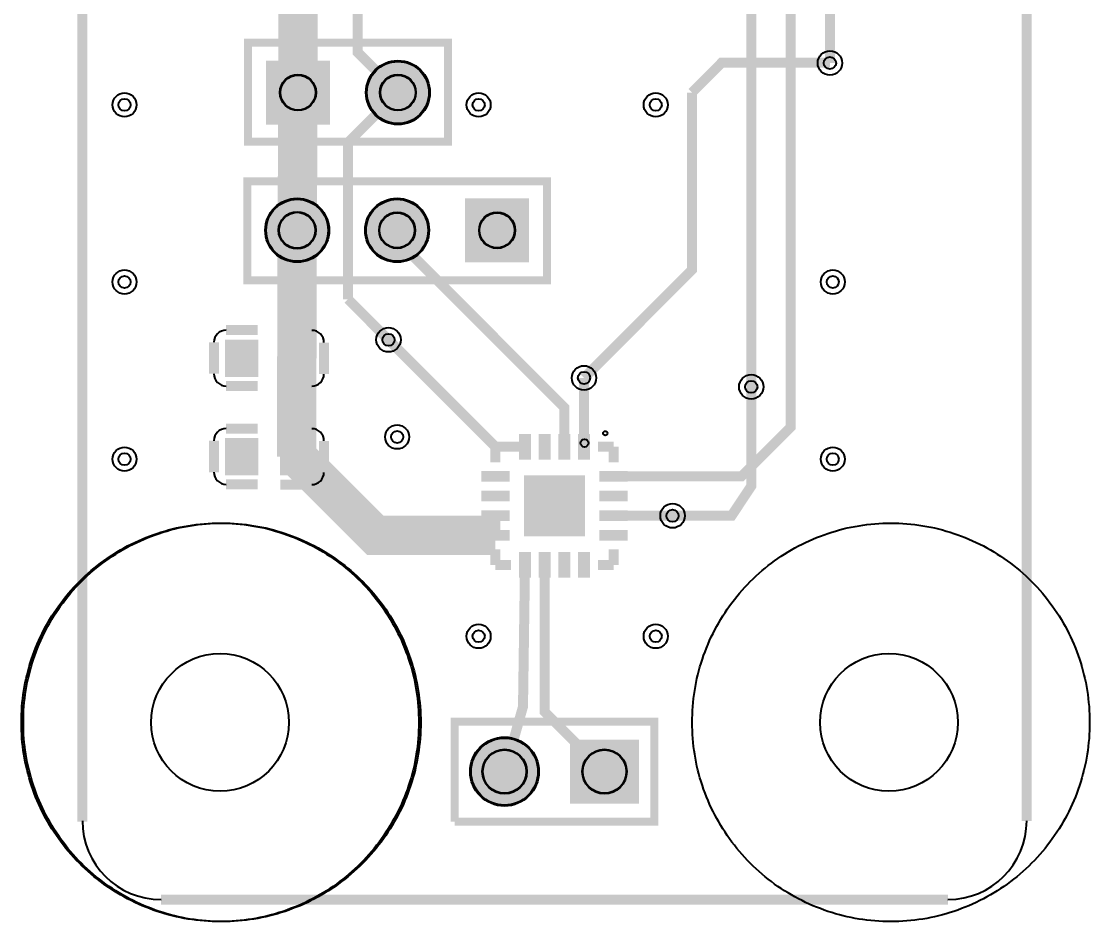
# Model space of a CAD drawing. Header units: millimetres. Extents: x -2 to 26, y -1 to 107.
# Drawn here: x -1.55 to 25.6, y -0.56 to 22.31 of the extents above; entities that cross this region are included whole.
import ezdxf

# ---------------------------------------------------------------- set-up
doc = ezdxf.new("R2010")
doc.units = ezdxf.units.MM
for name, color, linetype, true_color in [('BoardOutLine', 7, 'Continuous', 0xff00ff), ('BottomLayer', 7, 'Continuous', 0x0000ff), ('BottomSolderMaskLayer', 7, 'Continuous', 0xaa00ff), ('Document', 7, 'Continuous', 0xffffff), ('Hole', 7, 'Continuous', 0x222222), ('Multi-Layer', 7, 'Continuous', 0xc0c0c0), ('TopLayer', 7, 'Continuous', 0xff0000), ('TopPasteMaskLayer', 7, 'Continuous', 0x808080), ('TopSilkLayer', 7, 'Continuous', 0xffcc00), ('TopSolderMaskLayer', 7, 'Continuous', 0x800080)]:
    doc.layers.add(name, color=color, linetype=linetype, true_color=true_color)

msp = doc.modelspace()

# ---------------------------------------------------------------- hatches: boundary and pattern name
at = {"layer": 'BottomSolderMaskLayer'}
for points in [[(6.293, 21.313), (6.293, 19.687), (4.667, 19.687), (4.667, 21.313)], [(7.207, 20.5, 1), (8.833, 20.5, 1)], [(4.647, 17, 1), (6.273, 17, 1)], [(7.187, 17, 1), (8.813, 17, 1)], [(11.353, 16.187), (9.727, 16.187), (9.727, 17.813), (11.353, 17.813)], [(9.855, 3.25, 1), (11.605, 3.25, 1)], [(14.145, 2.437), (12.395, 2.437), (12.395, 4.063), (14.145, 4.063)]]:
    msp.add_hatch(color=256, dxfattribs=at).paths.add_polyline_path(points)
at = {"layer": 'Multi-Layer'}
for points in [[(6.267, 21.287), (6.267, 19.713), (4.693, 19.713), (4.693, 21.287)], [(7.233, 20.5, 1), (8.807, 20.5, 1)], [(4.673, 17, 1), (6.247, 17, 1)], [(7.213, 17, 1), (8.787, 17, 1)], [(11.327, 16.213), (9.753, 16.213), (9.753, 17.787), (11.327, 17.787)], [(9.88, 3.25, 1), (11.58, 3.25, 1)], [(14.12, 2.463), (12.42, 2.463), (12.42, 4.037), (14.12, 4.037)]]:
    msp.add_hatch(color=256, dxfattribs=at).paths.add_polyline_path(points)
at = {"layer": 'TopLayer'}
for points in [[(3.65, 14.199), (4.45, 14.199), (4.45, 13.299), (3.65, 13.299)], [(5.05, 14.199), (5.85, 14.199), (5.85, 13.299), (5.05, 13.299)], [(3.65, 11.7), (4.45, 11.7), (4.45, 10.8), (3.65, 10.8)], [(5.05, 11.7), (5.85, 11.7), (5.85, 10.8), (5.05, 10.8)], [(11.123, 11.8), (11.373, 11.8), (11.373, 11.2), (11.123, 11.2)], [(11.623, 11.8), (11.873, 11.8), (11.873, 11.2), (11.623, 11.2)], [(12.123, 11.8), (12.373, 11.8), (12.373, 11.2), (12.123, 11.2)], [(12.623, 11.8), (12.873, 11.8), (12.873, 11.2), (12.623, 11.2)], [(10.2, 10.623), (10.2, 10.873), (10.8, 10.873), (10.8, 10.623)], [(13.8, 10.873), (13.8, 10.623), (13.2, 10.623), (13.2, 10.873)], [(12.75, 10.75), (12.75, 9.25), (11.25, 9.25), (11.25, 10.75)], [(10.2, 10.123), (10.2, 10.373), (10.8, 10.373), (10.8, 10.123)], [(13.8, 10.373), (13.8, 10.123), (13.2, 10.123), (13.2, 10.373)], [(10.2, 9.623), (10.2, 9.873), (10.8, 9.873), (10.8, 9.623)], [(13.8, 9.873), (13.8, 9.623), (13.2, 9.623), (13.2, 9.873)], [(10.2, 9.123), (10.2, 9.373), (10.8, 9.373), (10.8, 9.123)], [(13.8, 9.373), (13.8, 9.123), (13.2, 9.123), (13.2, 9.373)], [(11.375, 8.2), (11.125, 8.2), (11.125, 8.8), (11.375, 8.8)], [(11.875, 8.2), (11.625, 8.2), (11.625, 8.8), (11.875, 8.8)], [(12.375, 8.2), (12.125, 8.2), (12.125, 8.8), (12.375, 8.8)], [(12.873, 8.2), (12.623, 8.2), (12.623, 8.8), (12.873, 8.8)]]:
    msp.add_hatch(color=256, dxfattribs=at).paths.add_polyline_path(points)
at = {"layer": 'TopPasteMaskLayer'}
for points in [[(3.65, 14.199), (4.45, 14.199), (4.45, 13.299), (3.65, 13.299)], [(5.05, 14.199), (5.85, 14.199), (5.85, 13.299), (5.05, 13.299)], [(3.65, 11.7), (4.45, 11.7), (4.45, 10.8), (3.65, 10.8)], [(5.05, 11.7), (5.85, 11.7), (5.85, 10.8), (5.05, 10.8)], [(11.123, 11.8), (11.373, 11.8), (11.373, 11.2), (11.123, 11.2)], [(11.623, 11.8), (11.873, 11.8), (11.873, 11.2), (11.623, 11.2)], [(12.123, 11.8), (12.373, 11.8), (12.373, 11.2), (12.123, 11.2)], [(12.623, 11.8), (12.873, 11.8), (12.873, 11.2), (12.623, 11.2)], [(10.2, 10.623), (10.2, 10.873), (10.8, 10.873), (10.8, 10.623)], [(13.8, 10.873), (13.8, 10.623), (13.2, 10.623), (13.2, 10.873)], [(12.6, 10.6), (12.6, 9.4), (11.4, 9.4), (11.4, 10.6)], [(10.2, 10.123), (10.2, 10.373), (10.8, 10.373), (10.8, 10.123)], [(13.8, 10.373), (13.8, 10.123), (13.2, 10.123), (13.2, 10.373)], [(10.2, 9.623), (10.2, 9.873), (10.8, 9.873), (10.8, 9.623)], [(13.8, 9.873), (13.8, 9.623), (13.2, 9.623), (13.2, 9.873)], [(10.2, 9.123), (10.2, 9.373), (10.8, 9.373), (10.8, 9.123)], [(13.8, 9.373), (13.8, 9.123), (13.2, 9.123), (13.2, 9.373)], [(11.375, 8.2), (11.125, 8.2), (11.125, 8.8), (11.375, 8.8)], [(11.875, 8.2), (11.625, 8.2), (11.625, 8.8), (11.875, 8.8)], [(12.375, 8.2), (12.125, 8.2), (12.125, 8.8), (12.375, 8.8)], [(12.873, 8.2), (12.623, 8.2), (12.623, 8.8), (12.873, 8.8)]]:
    msp.add_hatch(color=256, dxfattribs=at).paths.add_polyline_path(points)
at = {"layer": 'TopSolderMaskLayer'}
for points in [[(6.293, 21.313), (6.293, 19.687), (4.667, 19.687), (4.667, 21.313)], [(7.207, 20.5, 1), (8.833, 20.5, 1)], [(4.647, 17, 1), (6.273, 17, 1)], [(7.187, 17, 1), (8.813, 17, 1)], [(11.353, 16.187), (9.727, 16.187), (9.727, 17.813), (11.353, 17.813)], [(3.624, 14.224), (4.475, 14.224), (4.475, 13.274), (3.624, 13.274)], [(5.024, 14.224), (5.875, 14.224), (5.875, 13.274), (5.024, 13.274)], [(3.625, 11.725), (4.475, 11.725), (4.475, 10.775), (3.625, 10.775)], [(5.025, 11.725), (5.875, 11.725), (5.875, 10.775), (5.025, 10.775)], [(11.098, 11.825), (11.399, 11.825), (11.399, 11.175), (11.098, 11.175)], [(11.598, 11.825), (11.899, 11.825), (11.899, 11.175), (11.598, 11.175)], [(12.098, 11.825), (12.399, 11.825), (12.399, 11.175), (12.098, 11.175)], [(12.598, 11.825), (12.899, 11.825), (12.899, 11.175), (12.598, 11.175)], [(10.139, 10.612), (10.139, 10.883), (10.861, 10.883), (10.861, 10.612)], [(13.861, 10.883), (13.861, 10.612), (13.139, 10.612), (13.139, 10.883)], [(12.775, 10.775), (12.775, 9.225), (11.225, 9.225), (11.225, 10.775)], [(10.139, 10.112), (10.139, 10.384), (10.861, 10.384), (10.861, 10.112)], [(13.861, 10.384), (13.861, 10.112), (13.139, 10.112), (13.139, 10.384)], [(10.139, 9.612), (10.139, 9.883), (10.861, 9.883), (10.861, 9.612)], [(13.861, 9.883), (13.861, 9.612), (13.139, 9.612), (13.139, 9.883)], [(10.139, 9.112), (10.139, 9.384), (10.861, 9.384), (10.861, 9.112)], [(13.861, 9.384), (13.861, 9.112), (13.139, 9.112), (13.139, 9.384)], [(11.4, 8.175), (11.1, 8.175), (11.1, 8.825), (11.4, 8.825)], [(11.9, 8.175), (11.6, 8.175), (11.6, 8.825), (11.9, 8.825)], [(12.4, 8.175), (12.1, 8.175), (12.1, 8.825), (12.4, 8.825)], [(12.899, 8.175), (12.598, 8.175), (12.598, 8.825), (12.899, 8.825)], [(9.855, 3.25, 1), (11.605, 3.25, 1)], [(14.145, 2.437), (12.395, 2.437), (12.395, 4.063), (14.145, 4.063)]]:
    msp.add_hatch(color=256, dxfattribs=at).paths.add_polyline_path(points)

# ---------------------------------------------------------------- linework, layer by layer
at = {"layer": 'BoardOutLine', "const_width": 0.254}
for points in [[(0, 1.981), (0, 72)], [(24, 72), (24.001, 1.999)], [(22, 0), (2, 0)]]:
    msp.add_lwpolyline(points, dxfattribs=at)
at = {"layer": 'BoardOutLine'}
for centre, start, end in [((2, 2), 180, 270), ((22, 2), 270, 0)]:
    msp.add_arc(centre, 2, start, end, dxfattribs=at)
at = {"layer": 'BottomLayer', "const_width": 0.254}
for points in [[(18.999, 21.26), (16.251, 21.26), (15.494, 20.498)], [(8.02, 20.5), (6.75, 19.23), (6.75, 15.25)], [(12.75, 13.25), (15.497, 15.997), (15.494, 20.498)], [(6.75, 15.25), (7.781, 14.219)], [(17, 13.024), (17, 10.5), (16.5, 9.75), (15, 9.75)]]:
    msp.add_lwpolyline(points, dxfattribs=at)
at = {"layer": 'BottomLayer'}
for points in [[(-1.5, 4.5), (-1.499, 4.602), (-1.496, 4.704), (-1.492, 4.805), (-1.485, 4.907), (-1.476, 5.008), (-1.465, 5.11), (-1.451, 5.211), (-1.436, 5.311), (-1.419, 5.412), (-1.4, 5.512), (-1.379, 5.611), (-1.356, 5.711), (-1.33, 5.809), (-1.303, 5.907), (-1.274, 6.005), (-1.243, 6.102), (-1.21, 6.198), (-1.175, 6.294), (-1.138, 6.389), (-1.099, 6.483), (-1.059, 6.576), (-1.016, 6.669), (-0.972, 6.761), (-0.925, 6.851), (-0.877, 6.941), (-0.827, 7.03), (-0.776, 7.118), (-0.722, 7.204), (-0.667, 7.29), (-0.61, 7.374), (-0.552, 7.458), (-0.491, 7.54), (-0.429, 7.621), (-0.366, 7.7), (-0.301, 7.779), (-0.234, 7.856), (-0.166, 7.931), (-0.096, 8.005), (-0.025, 8.078), (0.048, 8.15), (0.122, 8.219), (0.197, 8.288), (0.274, 8.355), (0.352, 8.42), (0.432, 8.484), (0.512, 8.546), (0.594, 8.606), (0.678, 8.665), (0.762, 8.722), (0.847, 8.777), (0.934, 8.831), (1.022, 8.883), (1.11, 8.933), (1.2, 8.981), (1.291, 9.028), (1.382, 9.072), (1.475, 9.115), (1.568, 9.156), (1.662, 9.195), (1.757, 9.232), (1.852, 9.267), (1.949, 9.301), (2.045, 9.332), (2.143, 9.361), (2.241, 9.389), (2.34, 9.414), (2.439, 9.438), (2.538, 9.459), (2.638, 9.478), (2.739, 9.496), (2.839, 9.511), (2.94, 9.524), (3.042, 9.536), (3.143, 9.545), (3.245, 9.552), (3.346, 9.557), (3.448, 9.56), (3.55, 9.561), (3.652, 9.56), (3.754, 9.557), (3.855, 9.552), (3.957, 9.545), (4.058, 9.536), (4.16, 9.524), (4.26, 9.511), (4.361, 9.496), (4.461, 9.478), (4.561, 9.459), (4.661, 9.438), (4.76, 9.414), (4.859, 9.389), (4.957, 9.361), (5.054, 9.332), (5.151, 9.301), (5.248, 9.267), (5.343, 9.232), (5.438, 9.195), (5.532, 9.156), (5.625, 9.115), (5.718, 9.072), (5.809, 9.028), (5.9, 8.981), (5.99, 8.933), (6.078, 8.883), (6.166, 8.831), (6.252, 8.777), (6.338, 8.722), (6.422, 8.665), (6.505, 8.606), (6.587, 8.546), (6.668, 8.484), (6.748, 8.42), (6.826, 8.355), (6.903, 8.288), (6.978, 8.219), (7.052, 8.15), (7.125, 8.078), (7.196, 8.005), (7.266, 7.931), (7.334, 7.856), (7.401, 7.779), (7.466, 7.7), (7.529, 7.621), (7.591, 7.54), (7.651, 7.458), (7.71, 7.374), (7.767, 7.29), (7.822, 7.204), (7.875, 7.118), (7.927, 7.03), (7.977, 6.941), (8.025, 6.851), (8.071, 6.761), (8.116, 6.669), (8.158, 6.576), (8.199, 6.483), (8.238, 6.389), (8.275, 6.294), (8.31, 6.198), (8.343, 6.102), (8.374, 6.005), (8.403, 5.907), (8.43, 5.809), (8.455, 5.711), (8.479, 5.611), (8.5, 5.512), (8.519, 5.412), (8.536, 5.311), (8.551, 5.211), (8.564, 5.11), (8.575, 5.008), (8.584, 4.907), (8.591, 4.805), (8.596, 4.704), (8.599, 4.602), (8.6, 4.5), (8.599, 4.398), (8.596, 4.296), (8.591, 4.195), (8.584, 4.093), (8.575, 3.992), (8.564, 3.89), (8.551, 3.789), (8.536, 3.689), (8.519, 3.588), (8.5, 3.488), (8.479, 3.389), (8.455, 3.289), (8.43, 3.191), (8.403, 3.093), (8.374, 2.995), (8.343, 2.898), (8.31, 2.802), (8.275, 2.706), (8.238, 2.611), (8.199, 2.517), (8.158, 2.424), (8.116, 2.331), (8.071, 2.24), (8.025, 2.149), (7.977, 2.059), (7.927, 1.97), (7.875, 1.882), (7.822, 1.796), (7.767, 1.71), (7.71, 1.626), (7.651, 1.542), (7.591, 1.46), (7.529, 1.379), (7.466, 1.3), (7.401, 1.221), (7.334, 1.144), (7.266, 1.069), (7.196, 0.995), (7.125, 0.922), (7.052, 0.85), (6.978, 0.781), (6.903, 0.712), (6.826, 0.645), (6.748, 0.58), (6.668, 0.516), (6.587, 0.454), (6.505, 0.394), (6.422, 0.335), (6.338, 0.278), (6.252, 0.223), (6.166, 0.169), (6.078, 0.117), (5.99, 0.067), (5.9, 0.019), (5.809, -0.028), (5.718, -0.072), (5.625, -0.115), (5.532, -0.156), (5.438, -0.195), (5.343, -0.232), (5.248, -0.267), (5.151, -0.301), (5.054, -0.332), (4.957, -0.361), (4.859, -0.389), (4.76, -0.414), (4.661, -0.438), (4.561, -0.459), (4.461, -0.478), (4.361, -0.496), (4.26, -0.511), (4.16, -0.524), (4.058, -0.536), (3.957, -0.545), (3.855, -0.552), (3.754, -0.557), (3.652, -0.56), (3.55, -0.561), (3.448, -0.56), (3.346, -0.557), (3.245, -0.552), (3.143, -0.545), (3.042, -0.536), (2.94, -0.524), (2.839, -0.511), (2.739, -0.496), (2.638, -0.478), (2.538, -0.459), (2.439, -0.438), (2.34, -0.414), (2.241, -0.389), (2.143, -0.361), (2.045, -0.332), (1.949, -0.301), (1.852, -0.267), (1.757, -0.232), (1.662, -0.195), (1.568, -0.156), (1.475, -0.115), (1.382, -0.072), (1.291, -0.028), (1.2, 0.019), (1.11, 0.067), (1.022, 0.117), (0.934, 0.169), (0.847, 0.223), (0.762, 0.278), (0.678, 0.335), (0.594, 0.394), (0.512, 0.454), (0.432, 0.516), (0.352, 0.58), (0.274, 0.645), (0.197, 0.712), (0.122, 0.781), (0.048, 0.85), (-0.025, 0.922), (-0.096, 0.995), (-0.166, 1.069), (-0.234, 1.144), (-0.301, 1.221), (-0.366, 1.3), (-0.429, 1.379), (-0.491, 1.46), (-0.552, 1.542), (-0.61, 1.626), (-0.667, 1.71), (-0.722, 1.796), (-0.776, 1.882), (-0.827, 1.97), (-0.877, 2.059), (-0.925, 2.149), (-0.972, 2.24), (-1.016, 2.331), (-1.059, 2.424), (-1.099, 2.517), (-1.138, 2.611), (-1.175, 2.706), (-1.21, 2.802), (-1.243, 2.898), (-1.274, 2.995), (-1.303, 3.093), (-1.33, 3.191), (-1.356, 3.289), (-1.379, 3.389), (-1.4, 3.488), (-1.419, 3.588), (-1.436, 3.689), (-1.451, 3.789), (-1.465, 3.89), (-1.476, 3.992), (-1.485, 4.093), (-1.492, 4.195), (-1.496, 4.296), (-1.499, 4.398), (-1.5, 4.5)], [(15.5, 4.5), (15.501, 4.602), (15.504, 4.704), (15.509, 4.805), (15.516, 4.907), (15.525, 5.008), (15.536, 5.11), (15.549, 5.211), (15.564, 5.311), (15.581, 5.412), (15.6, 5.512), (15.621, 5.611), (15.644, 5.711), (15.67, 5.809), (15.697, 5.907), (15.726, 6.005), (15.757, 6.102), (15.79, 6.198), (15.825, 6.294), (15.862, 6.389), (15.901, 6.483), (15.942, 6.576), (15.984, 6.669), (16.029, 6.761), (16.075, 6.851), (16.123, 6.941), (16.173, 7.03), (16.224, 7.118), (16.278, 7.204), (16.333, 7.29), (16.39, 7.374), (16.449, 7.458), (16.509, 7.54), (16.571, 7.621), (16.634, 7.7), (16.699, 7.779), (16.766, 7.856), (16.834, 7.931), (16.904, 8.005), (16.975, 8.078), (17.048, 8.15), (17.122, 8.219), (17.197, 8.288), (17.274, 8.355), (17.352, 8.42), (17.432, 8.484), (17.513, 8.546), (17.595, 8.606), (17.678, 8.665), (17.762, 8.722), (17.848, 8.777), (17.934, 8.831), (18.022, 8.883), (18.11, 8.933), (18.2, 8.981), (18.291, 9.028), (18.382, 9.072), (18.475, 9.115), (18.568, 9.156), (18.662, 9.195), (18.757, 9.232), (18.852, 9.267), (18.949, 9.301), (19.046, 9.332), (19.143, 9.361), (19.241, 9.389), (19.34, 9.414), (19.439, 9.438), (19.538, 9.459), (19.638, 9.478), (19.739, 9.496), (19.839, 9.511), (19.94, 9.524), (20.042, 9.536), (20.143, 9.545), (20.245, 9.552), (20.346, 9.557), (20.448, 9.56), (20.55, 9.561), (20.652, 9.56), (20.754, 9.557), (20.855, 9.552), (20.957, 9.545), (21.058, 9.536), (21.16, 9.524), (21.261, 9.511), (21.361, 9.496), (21.462, 9.478), (21.562, 9.459), (21.661, 9.438), (21.76, 9.414), (21.859, 9.389), (21.957, 9.361), (22.054, 9.332), (22.151, 9.301), (22.248, 9.267), (22.343, 9.232), (22.438, 9.195), (22.532, 9.156), (22.625, 9.115), (22.718, 9.072), (22.809, 9.028), (22.9, 8.981), (22.99, 8.933), (23.078, 8.883), (23.166, 8.831), (23.252, 8.777), (23.338, 8.722), (23.422, 8.665), (23.505, 8.606), (23.587, 8.546), (23.668, 8.484), (23.748, 8.42), (23.826, 8.355), (23.903, 8.288), (23.978, 8.219), (24.052, 8.15), (24.125, 8.078), (24.196, 8.005), (24.266, 7.931), (24.334, 7.856), (24.401, 7.779), (24.466, 7.7), (24.529, 7.621), (24.591, 7.54), (24.651, 7.458), (24.71, 7.374), (24.767, 7.29), (24.822, 7.204), (24.876, 7.118), (24.927, 7.03), (24.977, 6.941), (25.025, 6.851), (25.071, 6.761), (25.116, 6.669), (25.158, 6.576), (25.199, 6.483), (25.238, 6.389), (25.275, 6.294), (25.31, 6.198), (25.343, 6.102), (25.374, 6.005), (25.403, 5.907), (25.43, 5.809), (25.456, 5.711), (25.479, 5.611), (25.5, 5.512), (25.519, 5.412), (25.536, 5.311), (25.551, 5.211), (25.564, 5.11), (25.575, 5.008), (25.584, 4.907), (25.591, 4.805), (25.596, 4.704), (25.599, 4.602), (25.6, 4.5), (25.599, 4.398), (25.596, 4.296), (25.591, 4.195), (25.584, 4.093), (25.575, 3.992), (25.564, 3.89), (25.551, 3.789), (25.536, 3.689), (25.519, 3.588), (25.5, 3.488), (25.479, 3.389), (25.456, 3.289), (25.43, 3.191), (25.403, 3.093), (25.374, 2.995), (25.343, 2.898), (25.31, 2.802), (25.275, 2.706), (25.238, 2.611), (25.199, 2.517), (25.158, 2.424), (25.116, 2.331), (25.071, 2.239), (25.025, 2.149), (24.977, 2.059), (24.927, 1.97), (24.876, 1.882), (24.822, 1.796), (24.767, 1.71), (24.71, 1.626), (24.651, 1.542), (24.591, 1.46), (24.529, 1.379), (24.466, 1.3), (24.401, 1.221), (24.334, 1.144), (24.266, 1.069), (24.196, 0.995), (24.125, 0.922), (24.052, 0.85), (23.978, 0.781), (23.903, 0.712), (23.826, 0.645), (23.748, 0.58), (23.668, 0.516), (23.587, 0.454), (23.505, 0.394), (23.422, 0.335), (23.338, 0.278), (23.252, 0.223), (23.166, 0.169), (23.078, 0.117), (22.99, 0.067), (22.9, 0.019), (22.809, -0.028), (22.718, -0.072), (22.625, -0.115), (22.532, -0.156), (22.438, -0.195), (22.343, -0.232), (22.248, -0.267), (22.151, -0.301), (22.054, -0.332), (21.957, -0.361), (21.859, -0.389), (21.76, -0.414), (21.661, -0.438), (21.562, -0.459), (21.462, -0.478), (21.361, -0.496), (21.261, -0.511), (21.16, -0.524), (21.058, -0.536), (20.957, -0.545), (20.855, -0.552), (20.754, -0.557), (20.652, -0.56), (20.55, -0.561), (20.448, -0.56), (20.346, -0.557), (20.245, -0.552), (20.143, -0.545), (20.042, -0.536), (19.94, -0.524), (19.839, -0.511), (19.739, -0.496), (19.638, -0.478), (19.538, -0.459), (19.439, -0.438), (19.34, -0.414), (19.241, -0.389), (19.143, -0.361), (19.046, -0.332), (18.949, -0.301), (18.852, -0.267), (18.757, -0.232), (18.662, -0.195), (18.568, -0.156), (18.475, -0.115), (18.382, -0.072), (18.291, -0.028), (18.2, 0.019), (18.11, 0.067), (18.022, 0.117), (17.934, 0.169), (17.848, 0.223), (17.762, 0.278), (17.678, 0.335), (17.595, 0.394), (17.513, 0.454), (17.432, 0.516), (17.352, 0.58), (17.274, 0.645), (17.197, 0.712), (17.122, 0.781), (17.048, 0.85), (16.975, 0.922), (16.904, 0.995), (16.834, 1.069), (16.766, 1.144), (16.699, 1.221), (16.634, 1.3), (16.571, 1.379), (16.509, 1.46), (16.449, 1.542), (16.39, 1.626), (16.333, 1.71), (16.278, 1.796), (16.224, 1.882), (16.173, 1.97), (16.123, 2.059), (16.075, 2.149), (16.029, 2.239), (15.984, 2.331), (15.942, 2.424), (15.901, 2.517), (15.862, 2.611), (15.825, 2.706), (15.79, 2.802), (15.757, 2.898), (15.726, 2.995), (15.697, 3.093), (15.67, 3.191), (15.644, 3.289), (15.621, 3.389), (15.6, 3.488), (15.581, 3.588), (15.564, 3.689), (15.549, 3.789), (15.536, 3.89), (15.525, 3.992), (15.516, 4.093), (15.509, 4.195), (15.504, 4.296), (15.501, 4.398), (15.5, 4.5)]]:
    msp.add_lwpolyline(points, close=True, dxfattribs=at)
at = {"layer": 'BottomSolderMaskLayer'}
for centre, radius in [((8.02, 20.5), 0.813), ((5.48, 20.5), 0.459), ((8.02, 20.5), 0.459), ((5.46, 17), 0.813), ((8, 17), 0.813), ((5.46, 17), 0.472), ((8, 17), 0.459), ((10.54, 17), 0.459), ((10.73, 3.25), 0.875), ((10.73, 3.25), 0.566), ((13.27, 3.25), 0.566)]:
    msp.add_circle(centre, radius, dxfattribs=at)
at = {"layer": 'Document'}
msp.add_circle((12.762, 11.595), 0.1, dxfattribs=at)
at = {"layer": 'Hole'}
for centre, radius in [((19, 21.25), 0.155), ((1.072, 20.187), 0.153), ((10.072, 20.187), 0.153), ((14.572, 20.187), 0.153), ((1.072, 15.687), 0.153), ((19.072, 15.687), 0.153), ((7.781, 14.219), 0.155), ((12.75, 13.25), 0.155), ((17, 13.024), 0.155), ((8, 11.75), 0.153), ((1.072, 11.187), 0.153), ((19.072, 11.187), 0.153), ((15, 9.75), 0.155), ((10.072, 6.687), 0.153), ((14.572, 6.687), 0.153)]:
    msp.add_circle(centre, radius, dxfattribs=at)
at = {"layer": 'Multi-Layer'}
for centre, radius in [((19, 21.25), 0.31), ((8.02, 20.5), 0.787), ((5.48, 20.5), 0.445), ((8.02, 20.5), 0.445), ((1.072, 20.187), 0.305), ((10.072, 20.187), 0.305), ((14.572, 20.187), 0.305), ((5.46, 17), 0.787), ((8, 17), 0.787), ((5.46, 17), 0.457), ((8, 17), 0.445), ((10.54, 17), 0.445), ((1.072, 15.687), 0.305), ((19.072, 15.687), 0.305), ((7.781, 14.219), 0.31), ((12.75, 13.25), 0.31), ((17, 13.024), 0.31), ((8, 11.75), 0.305), ((1.072, 11.187), 0.305), ((19.072, 11.187), 0.305), ((15, 9.75), 0.31), ((10.072, 6.687), 0.305), ((14.572, 6.687), 0.305), ((3.5, 4.5), 1.75), ((20.5, 4.5), 1.75), ((10.73, 3.25), 0.85), ((10.73, 3.25), 0.55), ((13.27, 3.25), 0.55)]:
    msp.add_circle(centre, radius, dxfattribs=at)
at = {"layer": 'TopLayer'}
for points, const_width in [([(18.999, 70.099), (15.499, 66.599), (15.499, 58.499), (5.45, 48.45), (5.48, 20.5)], 1), ([(17, 13.024), (17, 54.75), (19.639, 57.389), (21.524, 57.389)], 0.254), ([(13.5, 10.747), (16.749, 10.747), (18.001, 11.999), (18, 50.5)], 0.254), ([(21.524, 49.769), (19.769, 49.769), (18.999, 48.999), (18.999, 21.25)], 0.254), ([(8.019, 20.5), (7, 21.519), (7, 40.5), (11.25, 44.75), (14.501, 44.75)], 0.254), ([(5.479, 20.5), (5.461, 17)], 1), ([(5.461, 17), (5.451, 13.749)], 1), ([(12.248, 11.5), (12.248, 12.502), (8, 16.75), (8, 17)], 0.254), ([(5.45, 13.749), (5.45, 11.25)], 1), ([(7.781, 14.219), (10.5, 11.5), (11.248, 11.5)], 0.254), ([(12.749, 11.5), (12.75, 11.501), (12.75, 13.25)], 0.254), ([(10.5, 9.248), (7.452, 9.248), (5.45, 11.25)], 1), ([(10.5, 9.748), (10.5, 9.248)], 0.254), ([(13.5, 9.749), (14.999, 9.751)], 0.254), ([(11.25, 8.499), (11.199, 4.9), (10.73, 3.25)], 0.254), ([(11.75, 8.5), (11.75, 4.77), (13.27, 3.25)], 0.254)]:
    msp.add_lwpolyline(points, dxfattribs=dict(at, const_width=const_width))
for points in [[(-1.55, 4.5), (-1.549, 4.602), (-1.546, 4.704), (-1.541, 4.805), (-1.535, 4.907), (-1.526, 5.008), (-1.514, 5.11), (-1.501, 5.211), (-1.486, 5.311), (-1.469, 5.412), (-1.45, 5.512), (-1.429, 5.611), (-1.406, 5.711), (-1.38, 5.809), (-1.353, 5.907), (-1.324, 6.005), (-1.293, 6.102), (-1.26, 6.198), (-1.225, 6.294), (-1.188, 6.389), (-1.149, 6.483), (-1.109, 6.576), (-1.066, 6.669), (-1.022, 6.761), (-0.975, 6.851), (-0.927, 6.941), (-0.877, 7.03), (-0.826, 7.118), (-0.772, 7.204), (-0.717, 7.29), (-0.66, 7.374), (-0.601, 7.458), (-0.541, 7.54), (-0.479, 7.621), (-0.416, 7.7), (-0.351, 7.779), (-0.284, 7.856), (-0.216, 7.931), (-0.146, 8.005), (-0.075, 8.078), (-0.002, 8.15), (0.072, 8.219), (0.147, 8.288), (0.224, 8.355), (0.302, 8.42), (0.382, 8.484), (0.462, 8.546), (0.544, 8.606), (0.628, 8.665), (0.712, 8.722), (0.797, 8.777), (0.884, 8.831), (0.972, 8.883), (1.06, 8.933), (1.15, 8.981), (1.241, 9.028), (1.332, 9.072), (1.425, 9.115), (1.518, 9.156), (1.612, 9.195), (1.707, 9.232), (1.802, 9.267), (1.899, 9.301), (1.995, 9.332), (2.093, 9.361), (2.191, 9.389), (2.29, 9.414), (2.389, 9.438), (2.488, 9.459), (2.588, 9.478), (2.689, 9.496), (2.789, 9.511), (2.89, 9.524), (2.992, 9.536), (3.093, 9.545), (3.195, 9.552), (3.296, 9.557), (3.398, 9.56), (3.5, 9.561), (3.602, 9.56), (3.704, 9.557), (3.805, 9.552), (3.907, 9.545), (4.008, 9.536), (4.11, 9.524), (4.211, 9.511), (4.311, 9.496), (4.412, 9.478), (4.512, 9.459), (4.611, 9.438), (4.71, 9.414), (4.809, 9.389), (4.907, 9.361), (5.004, 9.332), (5.101, 9.301), (5.198, 9.267), (5.293, 9.232), (5.388, 9.195), (5.482, 9.156), (5.575, 9.115), (5.668, 9.072), (5.759, 9.028), (5.85, 8.981), (5.94, 8.933), (6.028, 8.883), (6.116, 8.831), (6.202, 8.777), (6.288, 8.722), (6.372, 8.665), (6.455, 8.606), (6.537, 8.546), (6.618, 8.484), (6.698, 8.42), (6.776, 8.355), (6.853, 8.288), (6.928, 8.219), (7.002, 8.15), (7.075, 8.078), (7.146, 8.005), (7.216, 7.931), (7.284, 7.856), (7.351, 7.779), (7.416, 7.7), (7.479, 7.621), (7.541, 7.54), (7.601, 7.458), (7.66, 7.374), (7.717, 7.29), (7.772, 7.204), (7.825, 7.118), (7.877, 7.03), (7.927, 6.941), (7.975, 6.851), (8.021, 6.761), (8.066, 6.669), (8.108, 6.576), (8.149, 6.483), (8.188, 6.389), (8.225, 6.294), (8.26, 6.198), (8.293, 6.102), (8.324, 6.005), (8.353, 5.907), (8.38, 5.809), (8.406, 5.711), (8.429, 5.611), (8.45, 5.512), (8.469, 5.412), (8.486, 5.311), (8.501, 5.211), (8.514, 5.11), (8.525, 5.008), (8.534, 4.907), (8.541, 4.805), (8.546, 4.704), (8.549, 4.602), (8.55, 4.5), (8.549, 4.398), (8.546, 4.296), (8.541, 4.195), (8.534, 4.093), (8.525, 3.992), (8.514, 3.89), (8.501, 3.789), (8.486, 3.689), (8.469, 3.588), (8.45, 3.488), (8.429, 3.389), (8.406, 3.289), (8.38, 3.191), (8.353, 3.093), (8.324, 2.995), (8.293, 2.898), (8.26, 2.802), (8.225, 2.706), (8.188, 2.611), (8.149, 2.517), (8.108, 2.424), (8.066, 2.331), (8.021, 2.239), (7.975, 2.149), (7.927, 2.059), (7.877, 1.97), (7.825, 1.882), (7.772, 1.796), (7.717, 1.71), (7.66, 1.626), (7.601, 1.542), (7.541, 1.46), (7.479, 1.379), (7.416, 1.3), (7.351, 1.221), (7.284, 1.144), (7.216, 1.069), (7.146, 0.995), (7.075, 0.922), (7.002, 0.85), (6.928, 0.781), (6.853, 0.712), (6.776, 0.645), (6.698, 0.58), (6.618, 0.516), (6.537, 0.454), (6.455, 0.394), (6.372, 0.335), (6.288, 0.278), (6.202, 0.223), (6.116, 0.169), (6.028, 0.117), (5.94, 0.067), (5.85, 0.019), (5.759, -0.028), (5.668, -0.072), (5.575, -0.115), (5.482, -0.156), (5.388, -0.195), (5.293, -0.232), (5.198, -0.267), (5.101, -0.301), (5.004, -0.332), (4.907, -0.361), (4.809, -0.389), (4.71, -0.414), (4.611, -0.438), (4.512, -0.459), (4.412, -0.478), (4.311, -0.496), (4.211, -0.511), (4.11, -0.524), (4.008, -0.536), (3.907, -0.545), (3.805, -0.552), (3.704, -0.557), (3.602, -0.56), (3.5, -0.561), (3.398, -0.56), (3.296, -0.557), (3.195, -0.552), (3.093, -0.545), (2.992, -0.536), (2.89, -0.524), (2.789, -0.511), (2.689, -0.496), (2.588, -0.478), (2.488, -0.459), (2.389, -0.438), (2.29, -0.414), (2.191, -0.389), (2.093, -0.361), (1.995, -0.332), (1.899, -0.301), (1.802, -0.267), (1.707, -0.232), (1.612, -0.195), (1.518, -0.156), (1.425, -0.115), (1.332, -0.072), (1.241, -0.028), (1.15, 0.019), (1.06, 0.067), (0.972, 0.117), (0.884, 0.169), (0.797, 0.223), (0.712, 0.278), (0.628, 0.335), (0.544, 0.394), (0.462, 0.454), (0.382, 0.516), (0.302, 0.58), (0.224, 0.645), (0.147, 0.712), (0.072, 0.781), (-0.002, 0.85), (-0.075, 0.922), (-0.146, 0.995), (-0.216, 1.069), (-0.284, 1.144), (-0.351, 1.221), (-0.416, 1.3), (-0.479, 1.379), (-0.541, 1.46), (-0.601, 1.542), (-0.66, 1.626), (-0.717, 1.71), (-0.772, 1.796), (-0.826, 1.882), (-0.877, 1.97), (-0.927, 2.059), (-0.975, 2.149), (-1.022, 2.239), (-1.066, 2.331), (-1.109, 2.424), (-1.149, 2.517), (-1.188, 2.611), (-1.225, 2.706), (-1.26, 2.802), (-1.293, 2.898), (-1.324, 2.995), (-1.353, 3.093), (-1.38, 3.191), (-1.406, 3.289), (-1.429, 3.389), (-1.45, 3.488), (-1.469, 3.588), (-1.486, 3.689), (-1.501, 3.789), (-1.514, 3.89), (-1.526, 3.992), (-1.535, 4.093), (-1.541, 4.195), (-1.546, 4.296), (-1.549, 4.398), (-1.55, 4.5)], [(15.5, 4.5), (15.501, 4.602), (15.504, 4.704), (15.509, 4.805), (15.516, 4.907), (15.525, 5.008), (15.536, 5.11), (15.549, 5.211), (15.564, 5.311), (15.581, 5.412), (15.6, 5.512), (15.621, 5.611), (15.644, 5.711), (15.67, 5.809), (15.697, 5.907), (15.726, 6.005), (15.757, 6.102), (15.79, 6.198), (15.825, 6.294), (15.862, 6.389), (15.901, 6.483), (15.942, 6.576), (15.984, 6.669), (16.029, 6.761), (16.075, 6.851), (16.123, 6.941), (16.173, 7.03), (16.224, 7.118), (16.278, 7.204), (16.333, 7.29), (16.39, 7.374), (16.449, 7.458), (16.509, 7.54), (16.571, 7.621), (16.634, 7.7), (16.699, 7.779), (16.766, 7.856), (16.834, 7.931), (16.904, 8.005), (16.975, 8.078), (17.048, 8.15), (17.122, 8.219), (17.197, 8.288), (17.274, 8.355), (17.352, 8.42), (17.432, 8.484), (17.513, 8.546), (17.595, 8.606), (17.678, 8.665), (17.762, 8.722), (17.848, 8.777), (17.934, 8.831), (18.022, 8.883), (18.11, 8.933), (18.2, 8.981), (18.291, 9.028), (18.382, 9.072), (18.475, 9.115), (18.568, 9.156), (18.662, 9.195), (18.757, 9.232), (18.852, 9.267), (18.949, 9.301), (19.046, 9.332), (19.143, 9.361), (19.241, 9.389), (19.34, 9.414), (19.439, 9.438), (19.538, 9.459), (19.638, 9.478), (19.739, 9.496), (19.839, 9.511), (19.94, 9.524), (20.042, 9.536), (20.143, 9.545), (20.245, 9.552), (20.346, 9.557), (20.448, 9.56), (20.55, 9.561), (20.652, 9.56), (20.754, 9.557), (20.855, 9.552), (20.957, 9.545), (21.058, 9.536), (21.16, 9.524), (21.261, 9.511), (21.361, 9.496), (21.462, 9.478), (21.562, 9.459), (21.661, 9.438), (21.76, 9.414), (21.859, 9.389), (21.957, 9.361), (22.054, 9.332), (22.151, 9.301), (22.248, 9.267), (22.343, 9.232), (22.438, 9.195), (22.532, 9.156), (22.625, 9.115), (22.718, 9.072), (22.809, 9.028), (22.9, 8.981), (22.99, 8.933), (23.078, 8.883), (23.166, 8.831), (23.252, 8.777), (23.338, 8.722), (23.422, 8.665), (23.505, 8.606), (23.587, 8.546), (23.668, 8.484), (23.748, 8.42), (23.826, 8.355), (23.903, 8.288), (23.978, 8.219), (24.052, 8.15), (24.125, 8.078), (24.196, 8.005), (24.266, 7.931), (24.334, 7.856), (24.401, 7.779), (24.466, 7.7), (24.529, 7.621), (24.591, 7.54), (24.651, 7.458), (24.71, 7.374), (24.767, 7.29), (24.822, 7.204), (24.876, 7.118), (24.927, 7.03), (24.977, 6.941), (25.025, 6.851), (25.071, 6.761), (25.116, 6.669), (25.158, 6.576), (25.199, 6.483), (25.238, 6.389), (25.275, 6.294), (25.31, 6.198), (25.343, 6.102), (25.374, 6.005), (25.403, 5.907), (25.43, 5.809), (25.456, 5.711), (25.479, 5.611), (25.5, 5.512), (25.519, 5.412), (25.536, 5.311), (25.551, 5.211), (25.564, 5.11), (25.575, 5.008), (25.584, 4.907), (25.591, 4.805), (25.596, 4.704), (25.599, 4.602), (25.6, 4.5), (25.599, 4.398), (25.596, 4.296), (25.591, 4.195), (25.584, 4.093), (25.575, 3.992), (25.564, 3.89), (25.551, 3.789), (25.536, 3.689), (25.519, 3.588), (25.5, 3.488), (25.479, 3.389), (25.456, 3.289), (25.43, 3.191), (25.403, 3.093), (25.374, 2.995), (25.343, 2.898), (25.31, 2.802), (25.275, 2.706), (25.238, 2.611), (25.199, 2.517), (25.158, 2.424), (25.116, 2.331), (25.071, 2.239), (25.025, 2.149), (24.977, 2.059), (24.927, 1.97), (24.876, 1.882), (24.822, 1.796), (24.767, 1.71), (24.71, 1.626), (24.651, 1.542), (24.591, 1.46), (24.529, 1.379), (24.466, 1.3), (24.401, 1.221), (24.334, 1.144), (24.266, 1.069), (24.196, 0.995), (24.125, 0.922), (24.052, 0.85), (23.978, 0.781), (23.903, 0.712), (23.826, 0.645), (23.748, 0.58), (23.668, 0.516), (23.587, 0.454), (23.505, 0.394), (23.422, 0.335), (23.338, 0.278), (23.252, 0.223), (23.166, 0.169), (23.078, 0.117), (22.99, 0.067), (22.9, 0.019), (22.809, -0.028), (22.718, -0.072), (22.625, -0.115), (22.532, -0.156), (22.438, -0.195), (22.343, -0.232), (22.248, -0.267), (22.151, -0.301), (22.054, -0.332), (21.957, -0.361), (21.859, -0.389), (21.76, -0.414), (21.661, -0.438), (21.562, -0.459), (21.462, -0.478), (21.361, -0.496), (21.261, -0.511), (21.16, -0.524), (21.058, -0.536), (20.957, -0.545), (20.855, -0.552), (20.754, -0.557), (20.652, -0.56), (20.55, -0.561), (20.448, -0.56), (20.346, -0.557), (20.245, -0.552), (20.143, -0.545), (20.042, -0.536), (19.94, -0.524), (19.839, -0.511), (19.739, -0.496), (19.638, -0.478), (19.538, -0.459), (19.439, -0.438), (19.34, -0.414), (19.241, -0.389), (19.143, -0.361), (19.046, -0.332), (18.949, -0.301), (18.852, -0.267), (18.757, -0.232), (18.662, -0.195), (18.568, -0.156), (18.475, -0.115), (18.382, -0.072), (18.291, -0.028), (18.2, 0.019), (18.11, 0.067), (18.022, 0.117), (17.934, 0.169), (17.848, 0.223), (17.762, 0.278), (17.678, 0.335), (17.595, 0.394), (17.513, 0.454), (17.432, 0.516), (17.352, 0.58), (17.274, 0.645), (17.197, 0.712), (17.122, 0.781), (17.048, 0.85), (16.975, 0.922), (16.904, 0.995), (16.834, 1.069), (16.766, 1.144), (16.699, 1.221), (16.634, 1.3), (16.571, 1.379), (16.509, 1.46), (16.449, 1.542), (16.39, 1.626), (16.333, 1.71), (16.278, 1.796), (16.224, 1.882), (16.173, 1.97), (16.123, 2.059), (16.075, 2.149), (16.029, 2.239), (15.984, 2.331), (15.942, 2.424), (15.901, 2.517), (15.862, 2.611), (15.825, 2.706), (15.79, 2.802), (15.757, 2.898), (15.726, 2.995), (15.697, 3.093), (15.67, 3.191), (15.644, 3.289), (15.621, 3.389), (15.6, 3.488), (15.581, 3.588), (15.564, 3.689), (15.549, 3.789), (15.536, 3.89), (15.525, 3.992), (15.516, 4.093), (15.509, 4.195), (15.504, 4.296), (15.501, 4.398), (15.5, 4.5)]]:
    msp.add_lwpolyline(points, close=True, dxfattribs=at)
at = {"layer": 'TopSilkLayer', "const_width": 0.203}
for points in [[(9.29, 21.77), (9.29, 19.255), (4.21, 19.255), (4.21, 21.77), (9.29, 21.77)], [(6.73, 15.73), (4.19, 15.73), (4.19, 18.245), (11.81, 18.245), (11.81, 15.73), (6.73, 15.73)]]:
    msp.add_lwpolyline(points, close=True, dxfattribs=at)
at = {"layer": 'TopSilkLayer'}
for points, const_width in [([(4.454, 14.464), (3.654, 14.464)], 0.254), ([(5.03, 14.459), (5.83, 14.459)], 0.254), ([(3.344, 14.155), (3.344, 13.355)], 0.254), ([(6.14, 14.149), (6.14, 13.349)], 0.254), ([(4.454, 13.045), (3.654, 13.045)], 0.254), ([(5.03, 13.039), (5.83, 13.039)], 0.254), ([(4.454, 11.965), (3.654, 11.965)], 0.254), ([(5.03, 11.96), (5.83, 11.96)], 0.254), ([(3.345, 11.656), (3.345, 10.856)], 0.254), ([(6.14, 11.65), (6.14, 10.85)], 0.254), ([(10.5, 11.5), (10.5, 11.104)], 0.254), ([(10.892, 11.5), (10.5, 11.5)], 0.254), ([(13.5, 11.5), (13.105, 11.5)], 0.254), ([(13.5, 11.104), (13.5, 11.5)], 0.254), ([(4.454, 10.546), (3.654, 10.546)], 0.254), ([(5.03, 10.54), (5.83, 10.54)], 0.254), ([(10.5, 8.892), (10.5, 8.5)], 0.254), ([(13.5, 8.5), (13.5, 8.892)], 0.254), ([(10.894, 8.5), (10.5, 8.5)], 0.254), ([(13.5, 8.5), (13.105, 8.5)], 0.254), ([(9.46, 1.98), (9.46, 4.52), (14.54, 4.52), (14.54, 1.98), (12.635, 1.98)], 0.203), ([(9.46, 1.98), (12.635, 1.98)], 0.203)]:
    msp.add_lwpolyline(points, dxfattribs=dict(at, const_width=const_width))
msp.add_circle((13.289, 11.845), 0.0544, dxfattribs=at)
for centre, start, end in [((3.654, 14.155), 90, 180), ((5.83, 14.149), 359.9953, 90), ((3.654, 13.355), 179.9953, 270), ((5.83, 13.349), 270, 0), ((3.654, 11.656), 90, 180), ((5.83, 11.65), 359.9953, 90), ((3.654, 10.856), 179.9953, 270), ((5.83, 10.85), 270, 0)]:
    msp.add_arc(centre, 0.31, start, end, dxfattribs=at)
at = {"layer": 'TopSolderMaskLayer'}
for centre, radius in [((8.02, 20.5), 0.813), ((5.48, 20.5), 0.459), ((8.02, 20.5), 0.459), ((5.46, 17), 0.813), ((8, 17), 0.813), ((5.46, 17), 0.472), ((8, 17), 0.459), ((10.54, 17), 0.459), ((10.73, 3.25), 0.875), ((10.73, 3.25), 0.566), ((13.27, 3.25), 0.566)]:
    msp.add_circle(centre, radius, dxfattribs=at)

doc.saveas('drawing.dxf')
